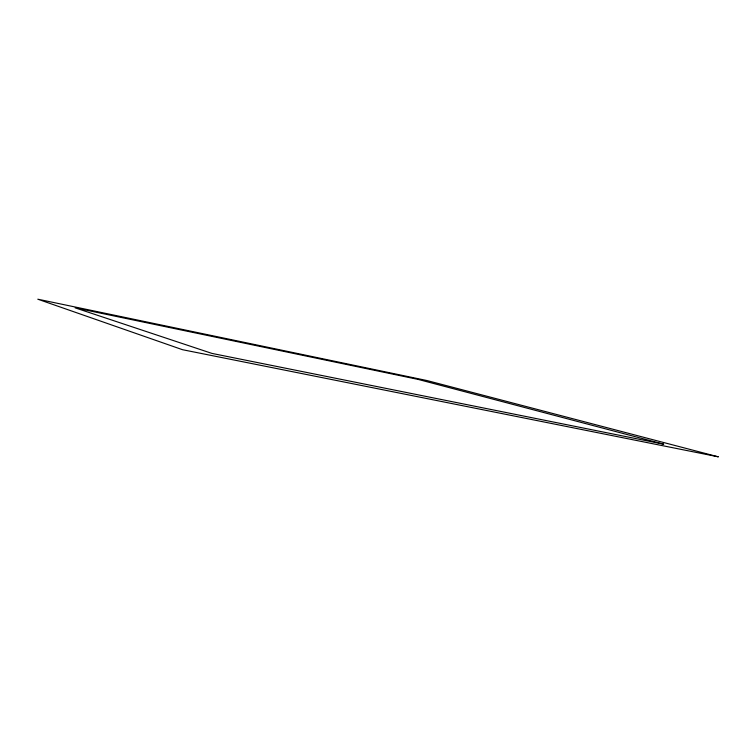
<?xml version="1.0" encoding="UTF-8"?>
<svg xmlns="http://www.w3.org/2000/svg" width="756" height="756" viewBox="0 0 756 756"><rect width="100%" height="100%" fill="white"/><g stroke="black" fill="none" stroke-linecap="round" stroke-linejoin="round"><path stroke-width="1.13" d="M663.626 444.169L212.039 353.43L75.137 307.843L418.266 379.446L663.626 444.169M718.2 456.804L182.527 349.707L37.8 299.196L426.96 380.542L718.2 456.804"/></g></svg>
